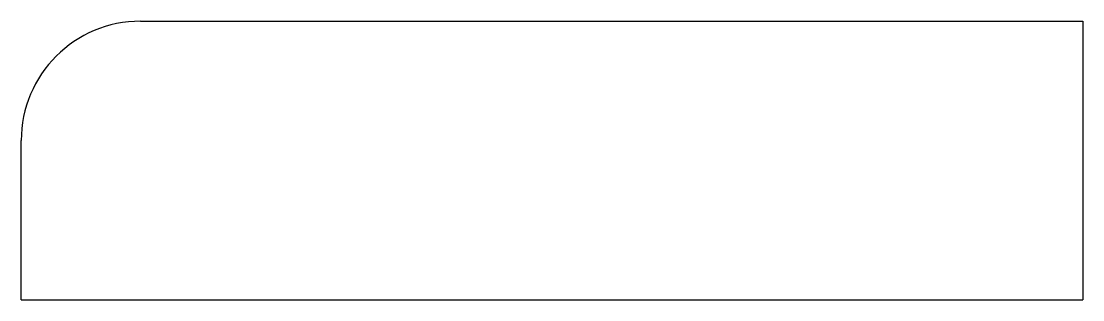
# Model space of a CAD drawing. Header units: inches. Extents: x 0 to 1233, y 0 to 836.
# Drawn here: x 993 to 1233, y 0 to 63 of the extents above.
import ezdxf

# ---------------------------------------------------------------- set-up
doc = ezdxf.new("R2010")
doc.units = ezdxf.units.IN
doc.header["$MEASUREMENT"] = 0
doc.layers.add('laag 4', color=5, linetype='Continuous')

msp = doc.modelspace()

# ---------------------------------------------------------------- linework, layer by layer
at = {"layer": 'laag 4'}
for p, q in [((1020.03, 63), (1233.03, 63)), ((1233.03, 63), (1233.03, 0)), ((993.03, 0), (993.03, 36)), ((993.03, 0), (1233.03, 0))]:
    msp.add_line(p, q, dxfattribs=at)
msp.add_arc((1020.03, 36), 27, 90, 180, dxfattribs=at)

doc.saveas('drawing.dxf')
